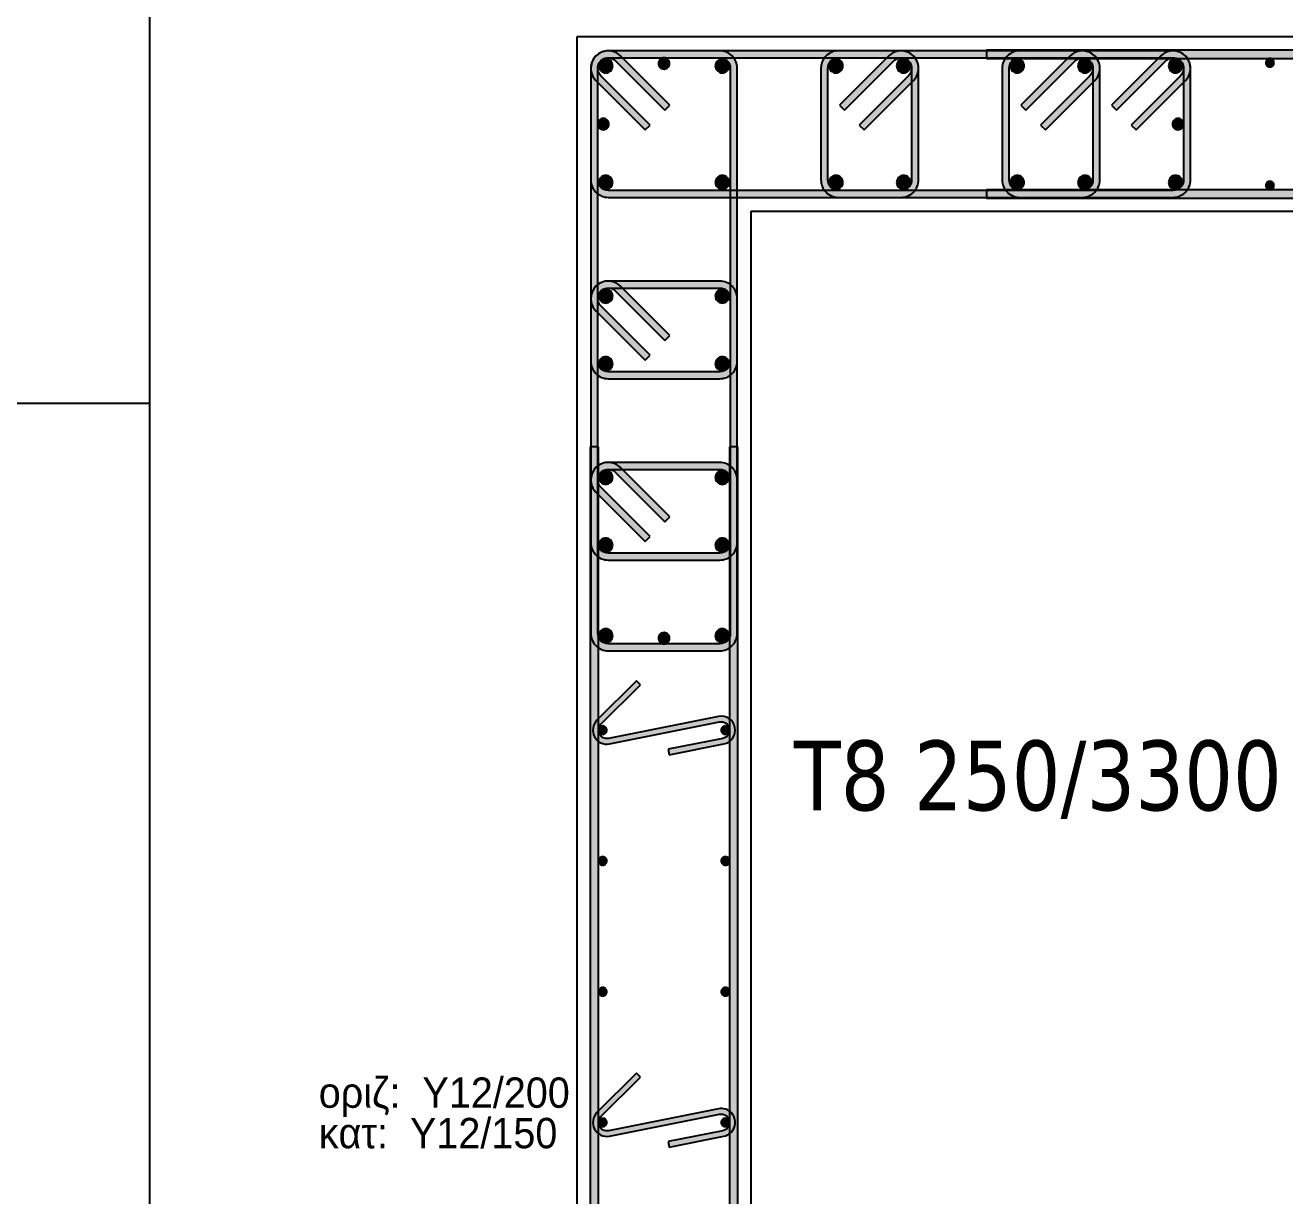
# Model space of a CAD drawing. Header units: millimetres. Extents: x -2171 to 1563, y -1758 to -1505.
# Drawn here: x -48.87 to -39.84, y -1612.81 to -1604.42 of the extents above; entities that cross this region are included whole.
import ezdxf

# ---------------------------------------------------------------- set-up
doc = ezdxf.new("R2010")
doc.units = ezdxf.units.MM
for name, color, linetype in [('Col_Det', 7, 'Continuous'), ('Col_Det_Fill', 7, 'Continuous'), ('Geo_Col_Pro_1', 7, 'Continuous'), ('pinakaki', 153, 'Continuous')]:
    doc.layers.add(name, color=color, linetype=linetype)
doc.styles.add('S1Arl22_b_934_161', font='arial.ttf', dxfattribs={"width": 0.933629, "height": 0.002175})
doc.styles.get("Standard").update_dxf_attribs({"font": 'tahoma.ttf'})

msp = doc.modelspace()

# ---------------------------------------------------------------- hatches: boundary and pattern name
at = {"layer": 'Col_Det_Fill'}
for color, points in [(252, [(-44.639, -1604.6752), (-44.6037, -1604.6399, 0.668179), (-44.817, -1604.7283), (-44.767, -1604.7283, -0.668179)]), (252, [(-44.692, -1604.6533), (-44.692, -1604.6033, 0.668179), (-44.7804, -1604.8166), (-44.7451, -1604.7813, -0.668179)]), (252, [(-44.692, -1604.6533), (-44.692, -1604.6033, 0.414214), (-44.817, -1604.7283), (-44.767, -1604.7283, -0.414214)]), (252, [(-43.892, -1604.6533), (-43.892, -1604.6033), (-44.692, -1604.6033), (-44.692, -1604.6533)]), (252, [(-40.642, -1604.6533), (-40.642, -1604.6033), (-44.692, -1604.6033), (-44.692, -1604.6533)]), (252, [(-43.817, -1604.7283), (-43.767, -1604.7283, 0.414214), (-43.892, -1604.6033), (-43.892, -1604.6533, -0.414214)]), (252, [(-43.042, -1604.6533), (-43.042, -1604.6033, 0.414214), (-43.167, -1604.7283), (-43.117, -1604.7283, -0.414214)]), (252, [(-42.592, -1604.6533), (-42.592, -1604.6033), (-43.042, -1604.6033), (-43.042, -1604.6533)]), (252, [(-42.517, -1604.7283), (-42.467, -1604.7283, 0.668179), (-42.6804, -1604.6399), (-42.6451, -1604.6752, -0.668179)]), (252, [(-42.539, -1604.7813), (-42.5037, -1604.8166, 0.668179), (-42.592, -1604.6033), (-42.592, -1604.6533, -0.668179)]), (252, [(-35.1051, -1604.6583), (-35.1051, -1604.5983), (-41.979, -1604.5983), (-41.979, -1604.6583)]), (252, [(-41.742, -1604.6533), (-41.742, -1604.6033, 0.414214), (-41.867, -1604.7283), (-41.817, -1604.7283, -0.414214)]), (252, [(-41.292, -1604.6533), (-41.292, -1604.6033), (-41.742, -1604.6033), (-41.742, -1604.6533)]), (252, [(-41.217, -1604.7283), (-41.167, -1604.7283, 0.668179), (-41.3804, -1604.6399), (-41.3451, -1604.6752, -0.668179)]), (252, [(-41.239, -1604.7813), (-41.2037, -1604.8166, 0.668179), (-41.292, -1604.6033), (-41.292, -1604.6533, -0.668179)]), (252, [(-40.567, -1604.7283), (-40.517, -1604.7283, 0.668179), (-40.7304, -1604.6399), (-40.6951, -1604.6752, -0.668179)]), (252, [(-40.589, -1604.7813), (-40.5537, -1604.8166, 0.668179), (-40.642, -1604.6033), (-40.642, -1604.6533, -0.668179)]), (56, [(-44.7097, -1604.6606, 0.414214), (-44.7597, -1604.7106, 0.414214), (-44.7097, -1604.7606, 0.414214), (-44.6597, -1604.7106, 0.414214)]), (252, [(-44.2855, -1605.0288), (-44.2501, -1604.9934), (-44.6037, -1604.6399), (-44.639, -1604.6752)]), (133, [(-44.292, -1604.6533, 0.414214), (-44.332, -1604.6933, 0.414214), (-44.292, -1604.7333, 0.414214), (-44.252, -1604.6933, 0.414214)]), (56, [(-43.8744, -1604.6606, 0.414214), (-43.9244, -1604.7106, 0.414214), (-43.8744, -1604.7606, 0.414214), (-43.8244, -1604.7106, 0.414214)]), (56, [(-43.0597, -1604.6606, 0.414214), (-43.1097, -1604.7106, 0.414214), (-43.0597, -1604.7606, 0.414214), (-43.0097, -1604.7106, 0.414214)]), (252, [(-42.6451, -1604.6752), (-42.6804, -1604.6399), (-43.034, -1604.9934), (-42.9986, -1605.0288)]), (56, [(-42.5744, -1604.6606, 0.414214), (-42.6244, -1604.7106, 0.414214), (-42.5744, -1604.7606, 0.414214), (-42.5244, -1604.7106, 0.414214)]), (56, [(-41.7597, -1604.6606, 0.414214), (-41.8097, -1604.7106, 0.414214), (-41.7597, -1604.7606, 0.414214), (-41.7097, -1604.7106, 0.414214)]), (252, [(-41.3451, -1604.6752), (-41.3804, -1604.6399), (-41.734, -1604.9934), (-41.6986, -1605.0288)]), (56, [(-41.2744, -1604.6606, 0.414214), (-41.3244, -1604.7106, 0.414214), (-41.2744, -1604.7606, 0.414214), (-41.2244, -1604.7106, 0.414214)]), (252, [(-40.6951, -1604.6752), (-40.7304, -1604.6399), (-41.084, -1604.9934), (-41.0486, -1605.0288)]), (56, [(-40.6244, -1604.6606, 0.414214), (-40.6744, -1604.7106, 0.414214), (-40.6244, -1604.7606, 0.414214), (-40.5744, -1604.7106, 0.414214)]), (133, [(-39.9779, -1604.6883, 0.414214), (-39.9479, -1604.7183, 0.414214), (-39.9179, -1604.6883, 0.414214), (-39.9479, -1604.6583, 0.414214)]), (252, [(-44.767, -1604.7283), (-44.817, -1604.7283), (-44.817, -1608.7783), (-44.767, -1608.7783)]), (252, [(-44.767, -1604.7283), (-44.817, -1604.7283), (-44.817, -1605.5283), (-44.767, -1605.5283)]), (252, [(-44.7451, -1604.7813), (-44.7804, -1604.8166), (-44.4269, -1605.1702), (-44.3915, -1605.1348)]), (252, [(-43.817, -1608.7783), (-43.767, -1608.7783), (-43.767, -1604.7283), (-43.817, -1604.7283)]), (252, [(-43.117, -1604.7283), (-43.167, -1604.7283), (-43.167, -1605.5283), (-43.117, -1605.5283)]), (252, [(-42.8926, -1605.1348), (-42.8572, -1605.1702), (-42.5037, -1604.8166), (-42.539, -1604.7813)]), (252, [(-42.517, -1605.5283), (-42.467, -1605.5283), (-42.467, -1604.7283), (-42.517, -1604.7283)]), (252, [(-41.817, -1604.7283), (-41.867, -1604.7283), (-41.867, -1605.5283), (-41.817, -1605.5283)]), (252, [(-41.5926, -1605.1348), (-41.5572, -1605.1702), (-41.2037, -1604.8166), (-41.239, -1604.7813)]), (252, [(-41.217, -1605.5283), (-41.167, -1605.5283), (-41.167, -1604.7283), (-41.217, -1604.7283)]), (252, [(-40.9426, -1605.1348), (-40.9072, -1605.1702), (-40.5537, -1604.8166), (-40.589, -1604.7813)]), (252, [(-40.567, -1605.5283), (-40.517, -1605.5283), (-40.517, -1604.7283), (-40.567, -1604.7283)]), (133, [(-44.727, -1605.0883, 0.414214), (-44.767, -1605.1283, 0.414214), (-44.727, -1605.1683, 0.414214), (-44.687, -1605.1283, 0.414214)]), (133, [(-40.607, -1605.0883, 0.414214), (-40.647, -1605.1283, 0.414214), (-40.607, -1605.1683, 0.414214), (-40.567, -1605.1283, 0.414214)]), (252, [(-44.767, -1605.5283), (-44.817, -1605.5283, 0.414214), (-44.692, -1605.6533), (-44.692, -1605.6033, -0.414214)]), (56, [(-44.7097, -1605.4959, 0.414214), (-44.7597, -1605.5459, 0.414214), (-44.7097, -1605.5959, 0.414214), (-44.6597, -1605.5459, 0.414214)]), (56, [(-43.8744, -1605.4959, 0.414214), (-43.9244, -1605.5459, 0.414214), (-43.8744, -1605.5959, 0.414214), (-43.8244, -1605.5459, 0.414214)]), (252, [(-43.117, -1605.5283), (-43.167, -1605.5283, 0.414214), (-43.042, -1605.6533), (-43.042, -1605.6033, -0.414214)]), (56, [(-43.0597, -1605.4959, 0.414214), (-43.1097, -1605.5459, 0.414214), (-43.0597, -1605.5959, 0.414214), (-43.0097, -1605.5459, 0.414214)]), (56, [(-42.5744, -1605.4959, 0.414214), (-42.6244, -1605.5459, 0.414214), (-42.5744, -1605.5959, 0.414214), (-42.5244, -1605.5459, 0.414214)]), (252, [(-42.592, -1605.6033), (-42.592, -1605.6533, 0.414214), (-42.467, -1605.5283), (-42.517, -1605.5283, -0.414214)]), (252, [(-41.817, -1605.5283), (-41.867, -1605.5283, 0.414214), (-41.742, -1605.6533), (-41.742, -1605.6033, -0.414214)]), (56, [(-41.7597, -1605.4959, 0.414214), (-41.8097, -1605.5459, 0.414214), (-41.7597, -1605.5959, 0.414214), (-41.7097, -1605.5459, 0.414214)]), (56, [(-41.2744, -1605.4959, 0.414214), (-41.3244, -1605.5459, 0.414214), (-41.2744, -1605.5959, 0.414214), (-41.2244, -1605.5459, 0.414214)]), (252, [(-41.292, -1605.6033), (-41.292, -1605.6533, 0.414214), (-41.167, -1605.5283), (-41.217, -1605.5283, -0.414214)]), (56, [(-40.6244, -1605.4959, 0.414214), (-40.6744, -1605.5459, 0.414214), (-40.6244, -1605.5959, 0.414214), (-40.5744, -1605.5459, 0.414214)]), (252, [(-40.642, -1605.6033), (-40.642, -1605.6533, 0.414214), (-40.517, -1605.5283), (-40.567, -1605.5283, -0.414214)]), (252, [(-44.692, -1605.6033), (-44.692, -1605.6533), (-40.642, -1605.6533), (-40.642, -1605.6033)]), (252, [(-43.042, -1605.6033), (-43.042, -1605.6533), (-42.592, -1605.6533), (-42.592, -1605.6033)]), (252, [(-41.979, -1605.5983), (-41.979, -1605.6583), (-35.1051, -1605.6583), (-35.1051, -1605.5983)]), (252, [(-41.742, -1605.6033), (-41.742, -1605.6533), (-41.292, -1605.6533), (-41.292, -1605.6033)]), (133, [(-39.9779, -1605.5683, 0.414214), (-39.9479, -1605.5983, 0.414214), (-39.9179, -1605.5683, 0.414214), (-39.9479, -1605.5383, 0.414214)]), (252, [(-44.639, -1606.3252), (-44.6037, -1606.2899, 0.668179), (-44.817, -1606.3783), (-44.767, -1606.3783, -0.668179)]), (252, [(-44.692, -1606.3033), (-44.692, -1606.2533, 0.668179), (-44.7804, -1606.4666), (-44.7451, -1606.4313, -0.668179)]), (56, [(-44.7097, -1606.3106, 0.414214), (-44.7597, -1606.3606, 0.414214), (-44.7097, -1606.4106, 0.414214), (-44.6597, -1606.3606, 0.414214)]), (252, [(-43.892, -1606.3033), (-43.892, -1606.2533), (-44.692, -1606.2533), (-44.692, -1606.3033)]), (252, [(-44.2855, -1606.6788), (-44.2501, -1606.6434), (-44.6037, -1606.2899), (-44.639, -1606.3252)]), (56, [(-43.8744, -1606.3106, 0.414214), (-43.9244, -1606.3606, 0.414214), (-43.8744, -1606.4106, 0.414214), (-43.8244, -1606.3606, 0.414214)]), (252, [(-43.817, -1606.3783), (-43.767, -1606.3783, 0.414214), (-43.892, -1606.2533), (-43.892, -1606.3033, -0.414214)]), (252, [(-44.767, -1606.3783), (-44.817, -1606.3783), (-44.817, -1606.8283), (-44.767, -1606.8283)]), (252, [(-44.7451, -1606.4313), (-44.7804, -1606.4666), (-44.4269, -1606.8202), (-44.3915, -1606.7848)]), (252, [(-43.817, -1606.8283), (-43.767, -1606.8283), (-43.767, -1606.3783), (-43.817, -1606.3783)]), (252, [(-44.767, -1606.8283), (-44.817, -1606.8283, 0.414214), (-44.692, -1606.9533), (-44.692, -1606.9033, -0.414214)]), (56, [(-44.7097, -1606.7959, 0.414214), (-44.7597, -1606.8459, 0.414214), (-44.7097, -1606.8959, 0.414214), (-44.6597, -1606.8459, 0.414214)]), (56, [(-43.8744, -1606.7959, 0.414214), (-43.9244, -1606.8459, 0.414214), (-43.8744, -1606.8959, 0.414214), (-43.8244, -1606.8459, 0.414214)]), (252, [(-43.892, -1606.9033), (-43.892, -1606.9533, 0.414214), (-43.767, -1606.8283), (-43.817, -1606.8283, -0.414214)]), (252, [(-44.692, -1606.9033), (-44.692, -1606.9533), (-43.892, -1606.9533), (-43.892, -1606.9033)]), (252, [(-44.762, -1607.4413), (-44.822, -1607.4413), (-44.822, -1618.0652), (-44.762, -1618.0652)]), (252, [(-43.822, -1618.0652), (-43.762, -1618.0652), (-43.762, -1607.4413), (-43.822, -1607.4413)]), (252, [(-44.639, -1607.6252), (-44.6037, -1607.5899, 0.668179), (-44.817, -1607.6783), (-44.767, -1607.6783, -0.668179)]), (252, [(-44.692, -1607.6033), (-44.692, -1607.5533, 0.668179), (-44.7804, -1607.7666), (-44.7451, -1607.7313, -0.668179)]), (252, [(-43.892, -1607.6033), (-43.892, -1607.5533), (-44.692, -1607.5533), (-44.692, -1607.6033)]), (252, [(-44.2855, -1607.9788), (-44.2501, -1607.9434), (-44.6037, -1607.5899), (-44.639, -1607.6252)]), (252, [(-43.817, -1607.6783), (-43.767, -1607.6783, 0.414214), (-43.892, -1607.5533), (-43.892, -1607.6033, -0.414214)]), (252, [(-44.767, -1607.6783), (-44.817, -1607.6783), (-44.817, -1608.1283), (-44.767, -1608.1283)]), (56, [(-44.7097, -1607.6106, 0.414214), (-44.7597, -1607.6606, 0.414214), (-44.7097, -1607.7106, 0.414214), (-44.6597, -1607.6606, 0.414214)]), (56, [(-43.8744, -1607.6106, 0.414214), (-43.9244, -1607.6606, 0.414214), (-43.8744, -1607.7106, 0.414214), (-43.8244, -1607.6606, 0.414214)]), (252, [(-43.817, -1608.1283), (-43.767, -1608.1283), (-43.767, -1607.6783), (-43.817, -1607.6783)]), (252, [(-44.7451, -1607.7313), (-44.7804, -1607.7666), (-44.4269, -1608.1202), (-44.3915, -1608.0848)]), (252, [(-44.767, -1608.1283), (-44.817, -1608.1283, 0.414214), (-44.692, -1608.2533), (-44.692, -1608.2033, -0.414214)]), (56, [(-44.7097, -1608.0959, 0.414214), (-44.7597, -1608.1459, 0.414214), (-44.7097, -1608.1959, 0.414214), (-44.6597, -1608.1459, 0.414214)]), (56, [(-43.8744, -1608.0959, 0.414214), (-43.9244, -1608.1459, 0.414214), (-43.8744, -1608.1959, 0.414214), (-43.8244, -1608.1459, 0.414214)]), (252, [(-43.892, -1608.2033), (-43.892, -1608.2533, 0.414214), (-43.767, -1608.1283), (-43.817, -1608.1283, -0.414214)]), (252, [(-44.692, -1608.2033), (-44.692, -1608.2533), (-43.892, -1608.2533), (-43.892, -1608.2033)]), (252, [(-44.767, -1608.7783), (-44.817, -1608.7783, 0.414214), (-44.692, -1608.9033), (-44.692, -1608.8533, -0.414214)]), (56, [(-44.7097, -1608.7459, 0.414214), (-44.7597, -1608.7959, 0.414214), (-44.7097, -1608.8459, 0.414214), (-44.6597, -1608.7959, 0.414214)]), (133, [(-44.292, -1608.7733, 0.414214), (-44.332, -1608.8133, 0.414214), (-44.292, -1608.8533, 0.414214), (-44.252, -1608.8133, 0.414214)]), (56, [(-43.8744, -1608.7459, 0.414214), (-43.9244, -1608.7959, 0.414214), (-43.8744, -1608.8459, 0.414214), (-43.8244, -1608.7959, 0.414214)]), (252, [(-43.892, -1608.8533), (-43.892, -1608.9033, 0.414214), (-43.767, -1608.7783), (-43.817, -1608.7783, -0.414214)]), (252, [(-44.692, -1608.8533), (-44.692, -1608.9033), (-43.892, -1608.9033), (-43.892, -1608.8533)]), (252, [(-44.7728, -1609.4017), (-44.7445, -1609.43), (-44.4616, -1609.1472), (-44.4899, -1609.1189)]), (252, [(-44.6825, -1609.5705), (-44.6903, -1609.5313, -0.741663), (-44.7445, -1609.43), (-44.7728, -1609.4017, 0.741663)]), (252, [(-43.8937, -1609.4136), (-43.9016, -1609.3744), (-44.6903, -1609.5313), (-44.6825, -1609.5705)]), (252, [(-43.8703, -1609.5313), (-43.8625, -1609.5705, 1), (-43.9016, -1609.3744), (-43.8937, -1609.4136, -1)]), (133, [(-44.732, -1609.5024, 0.414214), (-44.702, -1609.4724, 0.414214), (-44.732, -1609.4424, 0.414214), (-44.762, -1609.4724, 0.414214)]), (133, [(-43.852, -1609.5024, 0.414214), (-43.822, -1609.4724, 0.414214), (-43.852, -1609.4424, 0.414214), (-43.882, -1609.4724, 0.414214)]), (252, [(-44.2626, -1609.6093), (-44.2548, -1609.6486), (-43.8625, -1609.5705), (-43.8703, -1609.5313)]), (133, [(-44.732, -1610.4398, 0.414214), (-44.702, -1610.4098, 0.414214), (-44.732, -1610.3798, 0.414214), (-44.762, -1610.4098, 0.414214)]), (133, [(-43.852, -1610.4398, 0.414214), (-43.822, -1610.4098, 0.414214), (-43.852, -1610.3798, 0.414214), (-43.882, -1610.4098, 0.414214)]), (133, [(-44.732, -1611.3772, 0.414214), (-44.702, -1611.3472, 0.414214), (-44.732, -1611.3172, 0.414214), (-44.762, -1611.3472, 0.414214)]), (133, [(-43.852, -1611.3772, 0.414214), (-43.822, -1611.3472, 0.414214), (-43.852, -1611.3172, 0.414214), (-43.882, -1611.3472, 0.414214)]), (252, [(-44.7728, -1612.2139), (-44.7445, -1612.2421), (-44.4616, -1611.9593), (-44.4899, -1611.931)]), (252, [(-44.6825, -1612.3826), (-44.6903, -1612.3434, -0.741663), (-44.7445, -1612.2421), (-44.7728, -1612.2139, 0.741663)]), (252, [(-43.8937, -1612.2257), (-43.9016, -1612.1865), (-44.6903, -1612.3434), (-44.6825, -1612.3826)]), (252, [(-43.8703, -1612.3434), (-43.8625, -1612.3826, 1), (-43.9016, -1612.1865), (-43.8937, -1612.2257, -1)]), (133, [(-44.732, -1612.3146, 0.414214), (-44.702, -1612.2846, 0.414214), (-44.732, -1612.2546, 0.414214), (-44.762, -1612.2846, 0.414214)]), (133, [(-43.852, -1612.3146, 0.414214), (-43.822, -1612.2846, 0.414214), (-43.852, -1612.2546, 0.414214), (-43.882, -1612.2846, 0.414214)]), (252, [(-44.2626, -1612.4215), (-44.2548, -1612.4607), (-43.8625, -1612.3826), (-43.8703, -1612.3434)])]:
    msp.add_hatch(color=color, dxfattribs=at).paths.add_polyline_path(points)

# ---------------------------------------------------------------- linework, layer by layer
at = {"layer": 'Col_Det', "color": 7}
for points in [[(-44.917, -1604.5033), (-44.917, -1621.0033)], [(-32.167, -1604.5033), (-44.917, -1604.5033)], [(-43.892, -1604.6033), (-44.692, -1604.6033)], [(-40.642, -1604.6033), (-44.692, -1604.6033)], [(-42.592, -1604.6033), (-43.042, -1604.6033)], [(-35.1051, -1604.5983), (-41.979, -1604.5983)], [(-41.979, -1604.5983), (-41.979, -1604.6583)], [(-41.292, -1604.6033), (-41.742, -1604.6033)], [(-44.692, -1604.6533), (-43.892, -1604.6533)], [(-44.692, -1604.6533), (-40.642, -1604.6533)], [(-44.639, -1604.6752), (-44.2855, -1605.0288)], [(-44.2501, -1604.9934), (-44.6037, -1604.6399)], [(-43.042, -1604.6533), (-42.592, -1604.6533)], [(-42.6804, -1604.6399), (-43.034, -1604.9934)], [(-42.9986, -1605.0288), (-42.6451, -1604.6752)], [(-41.979, -1604.6583), (-35.1051, -1604.6583)], [(-41.742, -1604.6533), (-41.292, -1604.6533)], [(-41.3804, -1604.6399), (-41.734, -1604.9934)], [(-41.6986, -1605.0288), (-41.3451, -1604.6752)], [(-40.7304, -1604.6399), (-41.084, -1604.9934)], [(-41.0486, -1605.0288), (-40.6951, -1604.6752)], [(-44.817, -1604.7283), (-44.817, -1608.7783)], [(-44.817, -1604.7283), (-44.817, -1605.5283)], [(-44.767, -1608.7783), (-44.767, -1604.7283)], [(-44.767, -1605.5283), (-44.767, -1604.7283)], [(-44.3915, -1605.1348), (-44.7451, -1604.7813)], [(-43.817, -1604.7283), (-43.817, -1608.7783)], [(-43.767, -1608.7783), (-43.767, -1604.7283)], [(-43.167, -1604.7283), (-43.167, -1605.5283)], [(-43.117, -1605.5283), (-43.117, -1604.7283)], [(-42.539, -1604.7813), (-42.8926, -1605.1348)], [(-42.517, -1604.7283), (-42.517, -1605.5283)], [(-42.467, -1605.5283), (-42.467, -1604.7283)], [(-41.867, -1604.7283), (-41.867, -1605.5283)], [(-41.817, -1605.5283), (-41.817, -1604.7283)], [(-41.239, -1604.7813), (-41.5926, -1605.1348)], [(-41.217, -1604.7283), (-41.217, -1605.5283)], [(-41.167, -1605.5283), (-41.167, -1604.7283)], [(-40.589, -1604.7813), (-40.9426, -1605.1348)], [(-40.567, -1604.7283), (-40.567, -1605.5283)], [(-40.517, -1605.5283), (-40.517, -1604.7283)], [(-44.7804, -1604.8166), (-44.4269, -1605.1702)], [(-42.8572, -1605.1702), (-42.5037, -1604.8166)], [(-41.5572, -1605.1702), (-41.2037, -1604.8166)], [(-40.9072, -1605.1702), (-40.5537, -1604.8166)], [(-44.2855, -1605.0288), (-44.2501, -1604.9934)], [(-43.034, -1604.9934), (-42.9986, -1605.0288)], [(-41.734, -1604.9934), (-41.6986, -1605.0288)], [(-41.084, -1604.9934), (-41.0486, -1605.0288)], [(-44.4269, -1605.1702), (-44.3915, -1605.1348)], [(-42.8926, -1605.1348), (-42.8572, -1605.1702)], [(-41.5926, -1605.1348), (-41.5572, -1605.1702)], [(-40.9426, -1605.1348), (-40.9072, -1605.1702)], [(-40.642, -1605.6033), (-44.692, -1605.6033)], [(-42.592, -1605.6033), (-43.042, -1605.6033)], [(-41.979, -1605.5983), (-41.979, -1605.6583)], [(-35.1051, -1605.5983), (-41.979, -1605.5983)], [(-41.292, -1605.6033), (-41.742, -1605.6033)], [(-44.692, -1605.6533), (-40.642, -1605.6533)], [(-43.042, -1605.6533), (-42.592, -1605.6533)], [(-41.979, -1605.6583), (-35.1051, -1605.6583)], [(-41.742, -1605.6533), (-41.292, -1605.6533)], [(-43.667, -1621.0033), (-43.667, -1605.7533)], [(-43.667, -1605.7533), (-33.667, -1605.7533)], [(-43.892, -1606.2533), (-44.692, -1606.2533)], [(-44.692, -1606.3033), (-43.892, -1606.3033)], [(-44.639, -1606.3252), (-44.2855, -1606.6788)], [(-44.2501, -1606.6434), (-44.6037, -1606.2899)], [(-44.817, -1606.3783), (-44.817, -1606.8283)], [(-44.767, -1606.8283), (-44.767, -1606.3783)], [(-44.3915, -1606.7848), (-44.7451, -1606.4313)], [(-43.817, -1606.3783), (-43.817, -1606.8283)], [(-43.767, -1606.8283), (-43.767, -1606.3783)], [(-44.7804, -1606.4666), (-44.4269, -1606.8202)], [(-44.2855, -1606.6788), (-44.2501, -1606.6434)], [(-44.4269, -1606.8202), (-44.3915, -1606.7848)], [(-43.892, -1606.9033), (-44.692, -1606.9033)], [(-44.692, -1606.9533), (-43.892, -1606.9533)], [(-44.762, -1607.4413), (-44.822, -1607.4413)], [(-44.822, -1607.4413), (-44.822, -1618.0652)], [(-44.762, -1618.0652), (-44.762, -1607.4413)], [(-43.762, -1607.4413), (-43.822, -1607.4413)], [(-43.822, -1607.4413), (-43.822, -1618.0652)], [(-43.762, -1618.0652), (-43.762, -1607.4413)], [(-43.892, -1607.5533), (-44.692, -1607.5533)], [(-44.692, -1607.6033), (-43.892, -1607.6033)], [(-44.2501, -1607.9434), (-44.6037, -1607.5899)], [(-44.817, -1607.6783), (-44.817, -1608.1283)], [(-44.767, -1608.1283), (-44.767, -1607.6783)], [(-44.639, -1607.6252), (-44.2855, -1607.9788)], [(-43.817, -1607.6783), (-43.817, -1608.1283)], [(-43.767, -1608.1283), (-43.767, -1607.6783)], [(-44.7804, -1607.7666), (-44.4269, -1608.1202)], [(-44.3915, -1608.0848), (-44.7451, -1607.7313)], [(-44.2855, -1607.9788), (-44.2501, -1607.9434)], [(-44.4269, -1608.1202), (-44.3915, -1608.0848)], [(-43.892, -1608.2033), (-44.692, -1608.2033)], [(-44.692, -1608.2533), (-43.892, -1608.2533)], [(-43.892, -1608.8533), (-44.692, -1608.8533)], [(-44.692, -1608.9033), (-43.892, -1608.9033)], [(-44.4899, -1609.1189), (-44.7728, -1609.4017)], [(-44.4616, -1609.1472), (-44.4899, -1609.1189)], [(-44.7445, -1609.43), (-44.4616, -1609.1472)], [(-43.9016, -1609.3744), (-44.6903, -1609.5313)], [(-44.6825, -1609.5705), (-43.8937, -1609.4136)], [(-43.8703, -1609.5313), (-44.2626, -1609.6093)], [(-44.2548, -1609.6486), (-43.8625, -1609.5705)], [(-44.2626, -1609.6093), (-44.2548, -1609.6486)], [(-44.4899, -1611.931), (-44.7728, -1612.2139)], [(-44.4616, -1611.9593), (-44.4899, -1611.931)], [(-44.7445, -1612.2421), (-44.4616, -1611.9593)], [(-43.9016, -1612.1865), (-44.6903, -1612.3434)], [(-44.6825, -1612.3826), (-43.8937, -1612.2257)], [(-43.8703, -1612.3434), (-44.2626, -1612.4215)], [(-44.2548, -1612.4607), (-43.8625, -1612.3826)], [(-44.2626, -1612.4215), (-44.2548, -1612.4607)]]:
    msp.add_lwpolyline(points, dxfattribs=at)
for points in [[(-44.6037, -1604.6399, 0.668179), (-44.817, -1604.7283)], [(-44.692, -1604.6033, 0.668179), (-44.7804, -1604.8166)], [(-44.692, -1604.6033, 0.414214), (-44.817, -1604.7283)], [(-43.767, -1604.7283, 0.414214), (-43.892, -1604.6033)], [(-43.042, -1604.6033, 0.414214), (-43.167, -1604.7283)], [(-42.467, -1604.7283, 0.668179), (-42.6804, -1604.6399)], [(-42.5037, -1604.8166, 0.668179), (-42.592, -1604.6033)], [(-41.742, -1604.6033, 0.414214), (-41.867, -1604.7283)], [(-41.167, -1604.7283, 0.668179), (-41.3804, -1604.6399)], [(-41.2037, -1604.8166, 0.668179), (-41.292, -1604.6033)], [(-40.517, -1604.7283, 0.668179), (-40.7304, -1604.6399)], [(-40.5537, -1604.8166, 0.668179), (-40.642, -1604.6033)], [(-44.767, -1604.7283, -0.668179), (-44.639, -1604.6752, -0.668179)], [(-44.7451, -1604.7813, -0.668179), (-44.692, -1604.6533, -0.668179)], [(-44.767, -1604.7283, -0.414214), (-44.692, -1604.6533, -0.414214)], [(-44.7097, -1604.6606, 0.414214), (-44.7597, -1604.7106, 0.414214)], [(-44.7597, -1604.7106, 0.414214), (-44.7097, -1604.7606, 0.414214)], [(-44.6597, -1604.7106, 0.414214), (-44.7097, -1604.6606, 0.414214)], [(-44.7097, -1604.7606, 0.414214), (-44.6597, -1604.7106, 0.414214)], [(-44.292, -1604.6533, 0.414214), (-44.332, -1604.6933, 0.414214)], [(-44.332, -1604.6933, 0.414214), (-44.292, -1604.7333, 0.414214)], [(-44.252, -1604.6933, 0.414214), (-44.292, -1604.6533, 0.414214)], [(-44.292, -1604.7333, 0.414214), (-44.252, -1604.6933, 0.414214)], [(-43.8744, -1604.6606, 0.414214), (-43.9244, -1604.7106, 0.414214)], [(-43.9244, -1604.7106, 0.414214), (-43.8744, -1604.7606, 0.414214)], [(-43.892, -1604.6533, -0.414214), (-43.817, -1604.7283, -0.414214)], [(-43.8244, -1604.7106, 0.414214), (-43.8744, -1604.6606, 0.414214)], [(-43.8744, -1604.7606, 0.414214), (-43.8244, -1604.7106, 0.414214)], [(-43.117, -1604.7283, -0.414214), (-43.042, -1604.6533, -0.414214)], [(-43.0597, -1604.6606, 0.414214), (-43.1097, -1604.7106, 0.414214)], [(-43.1097, -1604.7106, 0.414214), (-43.0597, -1604.7606, 0.414214)], [(-43.0097, -1604.7106, 0.414214), (-43.0597, -1604.6606, 0.414214)], [(-43.0597, -1604.7606, 0.414214), (-43.0097, -1604.7106, 0.414214)], [(-42.6451, -1604.6752, -0.668179), (-42.517, -1604.7283, -0.668179)], [(-42.5744, -1604.6606, 0.414214), (-42.6244, -1604.7106, 0.414214)], [(-42.6244, -1604.7106, 0.414214), (-42.5744, -1604.7606, 0.414214)], [(-42.592, -1604.6533, -0.668179), (-42.539, -1604.7813, -0.668179)], [(-42.5244, -1604.7106, 0.414214), (-42.5744, -1604.6606, 0.414214)], [(-42.5744, -1604.7606, 0.414214), (-42.5244, -1604.7106, 0.414214)], [(-41.817, -1604.7283, -0.414214), (-41.742, -1604.6533, -0.414214)], [(-41.7597, -1604.6606, 0.414214), (-41.8097, -1604.7106, 0.414214)], [(-41.8097, -1604.7106, 0.414214), (-41.7597, -1604.7606, 0.414214)], [(-41.7097, -1604.7106, 0.414214), (-41.7597, -1604.6606, 0.414214)], [(-41.7597, -1604.7606, 0.414214), (-41.7097, -1604.7106, 0.414214)], [(-41.3451, -1604.6752, -0.668179), (-41.217, -1604.7283, -0.668179)], [(-41.2744, -1604.6606, 0.414214), (-41.3244, -1604.7106, 0.414214)], [(-41.3244, -1604.7106, 0.414214), (-41.2744, -1604.7606, 0.414214)], [(-41.292, -1604.6533, -0.668179), (-41.239, -1604.7813, -0.668179)], [(-41.2244, -1604.7106, 0.414214), (-41.2744, -1604.6606, 0.414214)], [(-41.2744, -1604.7606, 0.414214), (-41.2244, -1604.7106, 0.414214)], [(-40.6951, -1604.6752, -0.668179), (-40.567, -1604.7283, -0.668179)], [(-40.6244, -1604.6606, 0.414214), (-40.6744, -1604.7106, 0.414214)], [(-40.6744, -1604.7106, 0.414214), (-40.6244, -1604.7606, 0.414214)], [(-40.642, -1604.6533, -0.668179), (-40.589, -1604.7813, -0.668179)], [(-40.5744, -1604.7106, 0.414214), (-40.6244, -1604.6606, 0.414214)], [(-40.6244, -1604.7606, 0.414214), (-40.5744, -1604.7106, 0.414214)], [(-39.9479, -1604.6583, 0.414214), (-39.9779, -1604.6883, 0.414214)], [(-39.9779, -1604.6883, 0.414214), (-39.9479, -1604.7183, 0.414214)], [(-39.9179, -1604.6883, 0.414214), (-39.9479, -1604.6583, 0.414214)], [(-39.9479, -1604.7183, 0.414214), (-39.9179, -1604.6883, 0.414214)], [(-44.727, -1605.0883, 0.414214), (-44.767, -1605.1283, 0.414214)], [(-44.767, -1605.1283, 0.414214), (-44.727, -1605.1683, 0.414214)], [(-44.687, -1605.1283, 0.414214), (-44.727, -1605.0883, 0.414214)], [(-44.727, -1605.1683, 0.414214), (-44.687, -1605.1283, 0.414214)], [(-40.607, -1605.0883, 0.414214), (-40.647, -1605.1283, 0.414214)], [(-40.647, -1605.1283, 0.414214), (-40.607, -1605.1683, 0.414214)], [(-40.567, -1605.1283, 0.414214), (-40.607, -1605.0883, 0.414214)], [(-40.607, -1605.1683, 0.414214), (-40.567, -1605.1283, 0.414214)], [(-44.817, -1605.5283, 0.414214), (-44.692, -1605.6533)], [(-44.692, -1605.6033, -0.414214), (-44.767, -1605.5283, -0.414214)], [(-44.7097, -1605.4959, 0.414214), (-44.7597, -1605.5459, 0.414214)], [(-44.6597, -1605.5459, 0.414214), (-44.7097, -1605.4959, 0.414214)], [(-43.8744, -1605.4959, 0.414214), (-43.9244, -1605.5459, 0.414214)], [(-43.8244, -1605.5459, 0.414214), (-43.8744, -1605.4959, 0.414214)], [(-43.167, -1605.5283, 0.414214), (-43.042, -1605.6533)], [(-43.042, -1605.6033, -0.414214), (-43.117, -1605.5283, -0.414214)], [(-43.0597, -1605.4959, 0.414214), (-43.1097, -1605.5459, 0.414214)], [(-43.0097, -1605.5459, 0.414214), (-43.0597, -1605.4959, 0.414214)], [(-42.5744, -1605.4959, 0.414214), (-42.6244, -1605.5459, 0.414214)], [(-42.592, -1605.6533, 0.414214), (-42.467, -1605.5283)], [(-42.517, -1605.5283, -0.414214), (-42.592, -1605.6033, -0.414214)], [(-42.5244, -1605.5459, 0.414214), (-42.5744, -1605.4959, 0.414214)], [(-41.867, -1605.5283, 0.414214), (-41.742, -1605.6533)], [(-41.742, -1605.6033, -0.414214), (-41.817, -1605.5283, -0.414214)], [(-41.7597, -1605.4959, 0.414214), (-41.8097, -1605.5459, 0.414214)], [(-41.7097, -1605.5459, 0.414214), (-41.7597, -1605.4959, 0.414214)], [(-41.2744, -1605.4959, 0.414214), (-41.3244, -1605.5459, 0.414214)], [(-41.292, -1605.6533, 0.414214), (-41.167, -1605.5283)], [(-41.217, -1605.5283, -0.414214), (-41.292, -1605.6033, -0.414214)], [(-41.2244, -1605.5459, 0.414214), (-41.2744, -1605.4959, 0.414214)], [(-40.6244, -1605.4959, 0.414214), (-40.6744, -1605.5459, 0.414214)], [(-40.642, -1605.6533, 0.414214), (-40.517, -1605.5283)], [(-40.567, -1605.5283, -0.414214), (-40.642, -1605.6033, -0.414214)], [(-40.5744, -1605.5459, 0.414214), (-40.6244, -1605.4959, 0.414214)], [(-44.7597, -1605.5459, 0.414214), (-44.7097, -1605.5959, 0.414214)], [(-44.7097, -1605.5959, 0.414214), (-44.6597, -1605.5459, 0.414214)], [(-43.9244, -1605.5459, 0.414214), (-43.8744, -1605.5959, 0.414214)], [(-43.8744, -1605.5959, 0.414214), (-43.8244, -1605.5459, 0.414214)], [(-43.1097, -1605.5459, 0.414214), (-43.0597, -1605.5959, 0.414214)], [(-43.0597, -1605.5959, 0.414214), (-43.0097, -1605.5459, 0.414214)], [(-42.6244, -1605.5459, 0.414214), (-42.5744, -1605.5959, 0.414214)], [(-42.5744, -1605.5959, 0.414214), (-42.5244, -1605.5459, 0.414214)], [(-41.8097, -1605.5459, 0.414214), (-41.7597, -1605.5959, 0.414214)], [(-41.7597, -1605.5959, 0.414214), (-41.7097, -1605.5459, 0.414214)], [(-41.3244, -1605.5459, 0.414214), (-41.2744, -1605.5959, 0.414214)], [(-41.2744, -1605.5959, 0.414214), (-41.2244, -1605.5459, 0.414214)], [(-40.6744, -1605.5459, 0.414214), (-40.6244, -1605.5959, 0.414214)], [(-40.6244, -1605.5959, 0.414214), (-40.5744, -1605.5459, 0.414214)], [(-39.9479, -1605.5383, 0.414214), (-39.9779, -1605.5683, 0.414214)], [(-39.9779, -1605.5683, 0.414214), (-39.9479, -1605.5983, 0.414214)], [(-39.9179, -1605.5683, 0.414214), (-39.9479, -1605.5383, 0.414214)], [(-39.9479, -1605.5983, 0.414214), (-39.9179, -1605.5683, 0.414214)], [(-44.6037, -1606.2899, 0.668179), (-44.817, -1606.3783)], [(-44.692, -1606.2533, 0.668179), (-44.7804, -1606.4666)], [(-44.767, -1606.3783, -0.668179), (-44.639, -1606.3252, -0.668179)], [(-44.7451, -1606.4313, -0.668179), (-44.692, -1606.3033, -0.668179)], [(-44.7097, -1606.3106, 0.414214), (-44.7597, -1606.3606, 0.414214)], [(-44.6597, -1606.3606, 0.414214), (-44.7097, -1606.3106, 0.414214)], [(-43.8744, -1606.3106, 0.414214), (-43.9244, -1606.3606, 0.414214)], [(-43.767, -1606.3783, 0.414214), (-43.892, -1606.2533)], [(-43.892, -1606.3033, -0.414214), (-43.817, -1606.3783, -0.414214)], [(-43.8244, -1606.3606, 0.414214), (-43.8744, -1606.3106, 0.414214)], [(-44.7597, -1606.3606, 0.414214), (-44.7097, -1606.4106, 0.414214)], [(-44.7097, -1606.4106, 0.414214), (-44.6597, -1606.3606, 0.414214)], [(-43.9244, -1606.3606, 0.414214), (-43.8744, -1606.4106, 0.414214)], [(-43.8744, -1606.4106, 0.414214), (-43.8244, -1606.3606, 0.414214)], [(-44.817, -1606.8283, 0.414214), (-44.692, -1606.9533)], [(-44.692, -1606.9033, -0.414214), (-44.767, -1606.8283, -0.414214)], [(-44.7097, -1606.7959, 0.414214), (-44.7597, -1606.8459, 0.414214)], [(-44.7597, -1606.8459, 0.414214), (-44.7097, -1606.8959, 0.414214)], [(-44.6597, -1606.8459, 0.414214), (-44.7097, -1606.7959, 0.414214)], [(-44.7097, -1606.8959, 0.414214), (-44.6597, -1606.8459, 0.414214)], [(-43.8744, -1606.7959, 0.414214), (-43.9244, -1606.8459, 0.414214)], [(-43.9244, -1606.8459, 0.414214), (-43.8744, -1606.8959, 0.414214)], [(-43.892, -1606.9533, 0.414214), (-43.767, -1606.8283)], [(-43.817, -1606.8283, -0.414214), (-43.892, -1606.9033, -0.414214)], [(-43.8244, -1606.8459, 0.414214), (-43.8744, -1606.7959, 0.414214)], [(-43.8744, -1606.8959, 0.414214), (-43.8244, -1606.8459, 0.414214)], [(-44.6037, -1607.5899, 0.668179), (-44.817, -1607.6783)], [(-44.692, -1607.5533, 0.668179), (-44.7804, -1607.7666)], [(-44.767, -1607.6783, -0.668179), (-44.639, -1607.6252, -0.668179)], [(-44.7451, -1607.7313, -0.668179), (-44.692, -1607.6033, -0.668179)], [(-43.767, -1607.6783, 0.414214), (-43.892, -1607.5533)], [(-43.892, -1607.6033, -0.414214), (-43.817, -1607.6783, -0.414214)], [(-44.7097, -1607.6106, 0.414214), (-44.7597, -1607.6606, 0.414214)], [(-44.7597, -1607.6606, 0.414214), (-44.7097, -1607.7106, 0.414214)], [(-44.6597, -1607.6606, 0.414214), (-44.7097, -1607.6106, 0.414214)], [(-44.7097, -1607.7106, 0.414214), (-44.6597, -1607.6606, 0.414214)], [(-43.8744, -1607.6106, 0.414214), (-43.9244, -1607.6606, 0.414214)], [(-43.9244, -1607.6606, 0.414214), (-43.8744, -1607.7106, 0.414214)], [(-43.8244, -1607.6606, 0.414214), (-43.8744, -1607.6106, 0.414214)], [(-43.8744, -1607.7106, 0.414214), (-43.8244, -1607.6606, 0.414214)], [(-44.817, -1608.1283, 0.414214), (-44.692, -1608.2533)], [(-44.692, -1608.2033, -0.414214), (-44.767, -1608.1283, -0.414214)], [(-44.7097, -1608.0959, 0.414214), (-44.7597, -1608.1459, 0.414214)], [(-44.7597, -1608.1459, 0.414214), (-44.7097, -1608.1959, 0.414214)], [(-44.6597, -1608.1459, 0.414214), (-44.7097, -1608.0959, 0.414214)], [(-44.7097, -1608.1959, 0.414214), (-44.6597, -1608.1459, 0.414214)], [(-43.8744, -1608.0959, 0.414214), (-43.9244, -1608.1459, 0.414214)], [(-43.9244, -1608.1459, 0.414214), (-43.8744, -1608.1959, 0.414214)], [(-43.892, -1608.2533, 0.414214), (-43.767, -1608.1283)], [(-43.817, -1608.1283, -0.414214), (-43.892, -1608.2033, -0.414214)], [(-43.8244, -1608.1459, 0.414214), (-43.8744, -1608.0959, 0.414214)], [(-43.8744, -1608.1959, 0.414214), (-43.8244, -1608.1459, 0.414214)], [(-44.817, -1608.7783, 0.414214), (-44.692, -1608.9033)], [(-44.692, -1608.8533, -0.414214), (-44.767, -1608.7783, -0.414214)], [(-44.7097, -1608.7459, 0.414214), (-44.7597, -1608.7959, 0.414214)], [(-44.6597, -1608.7959, 0.414214), (-44.7097, -1608.7459, 0.414214)], [(-44.292, -1608.7733, 0.414214), (-44.332, -1608.8133, 0.414214)], [(-44.252, -1608.8133, 0.414214), (-44.292, -1608.7733, 0.414214)], [(-43.8744, -1608.7459, 0.414214), (-43.9244, -1608.7959, 0.414214)], [(-43.892, -1608.9033, 0.414214), (-43.767, -1608.7783)], [(-43.817, -1608.7783, -0.414214), (-43.892, -1608.8533, -0.414214)], [(-43.8244, -1608.7959, 0.414214), (-43.8744, -1608.7459, 0.414214)], [(-44.7597, -1608.7959, 0.414214), (-44.7097, -1608.8459, 0.414214)], [(-44.7097, -1608.8459, 0.414214), (-44.6597, -1608.7959, 0.414214)], [(-44.332, -1608.8133, 0.414214), (-44.292, -1608.8533, 0.414214)], [(-44.292, -1608.8533, 0.414214), (-44.252, -1608.8133, 0.414214)], [(-43.9244, -1608.7959, 0.414214), (-43.8744, -1608.8459, 0.414214)], [(-43.8744, -1608.8459, 0.414214), (-43.8244, -1608.7959, 0.414214)], [(-44.7728, -1609.4017, 0.741663), (-44.6825, -1609.5705, 0.741663)], [(-43.8625, -1609.5705, 1), (-43.9016, -1609.3744)], [(-43.8937, -1609.4136, -1), (-43.8703, -1609.5313, -1)], [(-44.6903, -1609.5313, -0.741663), (-44.7445, -1609.43)], [(-44.732, -1609.4424, 0.414214), (-44.762, -1609.4724, 0.414214)], [(-44.762, -1609.4724, 0.414214), (-44.732, -1609.5024, 0.414214)], [(-44.702, -1609.4724, 0.414214), (-44.732, -1609.4424, 0.414214)], [(-44.732, -1609.5024, 0.414214), (-44.702, -1609.4724, 0.414214)], [(-43.852, -1609.4424, 0.414214), (-43.882, -1609.4724, 0.414214)], [(-43.882, -1609.4724, 0.414214), (-43.852, -1609.5024, 0.414214)], [(-43.822, -1609.4724, 0.414214), (-43.852, -1609.4424, 0.414214)], [(-43.852, -1609.5024, 0.414214), (-43.822, -1609.4724, 0.414214)], [(-44.732, -1610.3798, 0.414214), (-44.762, -1610.4098, 0.414214)], [(-44.702, -1610.4098, 0.414214), (-44.732, -1610.3798, 0.414214)], [(-43.852, -1610.3798, 0.414214), (-43.882, -1610.4098, 0.414214)], [(-43.822, -1610.4098, 0.414214), (-43.852, -1610.3798, 0.414214)], [(-44.762, -1610.4098, 0.414214), (-44.732, -1610.4398, 0.414214)], [(-44.732, -1610.4398, 0.414214), (-44.702, -1610.4098, 0.414214)], [(-43.882, -1610.4098, 0.414214), (-43.852, -1610.4398, 0.414214)], [(-43.852, -1610.4398, 0.414214), (-43.822, -1610.4098, 0.414214)], [(-44.732, -1611.3172, 0.414214), (-44.762, -1611.3472, 0.414214)], [(-44.762, -1611.3472, 0.414214), (-44.732, -1611.3772, 0.414214)], [(-44.702, -1611.3472, 0.414214), (-44.732, -1611.3172, 0.414214)], [(-44.732, -1611.3772, 0.414214), (-44.702, -1611.3472, 0.414214)], [(-43.852, -1611.3172, 0.414214), (-43.882, -1611.3472, 0.414214)], [(-43.882, -1611.3472, 0.414214), (-43.852, -1611.3772, 0.414214)], [(-43.822, -1611.3472, 0.414214), (-43.852, -1611.3172, 0.414214)], [(-43.852, -1611.3772, 0.414214), (-43.822, -1611.3472, 0.414214)], [(-44.7728, -1612.2139, 0.741663), (-44.6825, -1612.3826, 0.741663)], [(-43.8625, -1612.3826, 1), (-43.9016, -1612.1865)], [(-44.6903, -1612.3434, -0.741663), (-44.7445, -1612.2421)], [(-44.732, -1612.2546, 0.414214), (-44.762, -1612.2846, 0.414214)], [(-44.762, -1612.2846, 0.414214), (-44.732, -1612.3146, 0.414214)], [(-44.702, -1612.2846, 0.414214), (-44.732, -1612.2546, 0.414214)], [(-44.732, -1612.3146, 0.414214), (-44.702, -1612.2846, 0.414214)], [(-43.8937, -1612.2257, -1), (-43.8703, -1612.3434, -1)], [(-43.852, -1612.2546, 0.414214), (-43.882, -1612.2846, 0.414214)], [(-43.882, -1612.2846, 0.414214), (-43.852, -1612.3146, 0.414214)], [(-43.822, -1612.2846, 0.414214), (-43.852, -1612.2546, 0.414214)], [(-43.852, -1612.3146, 0.414214), (-43.822, -1612.2846, 0.414214)]]:
    msp.add_lwpolyline(points, format="xyb", dxfattribs=at)
at = {"layer": 'Geo_Col_Pro_1', "color": 4, "linetype": 'Continuous', "ltscale": 0.5}
for p, q in [((-47.9818, -1598.3514), (-47.9818, -1630.2944)), ((-78.6811, -1607.1291), (-47.9818, -1607.1291))]:
    msp.add_line(p, q, dxfattribs=at)

# ---------------------------------------------------------------- texts
at = {"layer": 'Col_Det', "color": 7, "style": 'S1Arl22_b_934_161', "width": 0.933629}
for s, p in [('οριζ:  Y12/200', (-46.768, -1612.1793)), ('κατ:  Y12/150', (-46.768, -1612.4693))]:
    msp.add_text(s, height=0.2175, dxfattribs=at).set_placement(p)
at = {"layer": 'pinakaki', "color": 1, "width": 0.933629}
msp.add_text(' Τ8 250/3300 ', height=0.5, dxfattribs=at).set_placement((-43.5368, -1610.0467))

doc.saveas('drawing.dxf')
